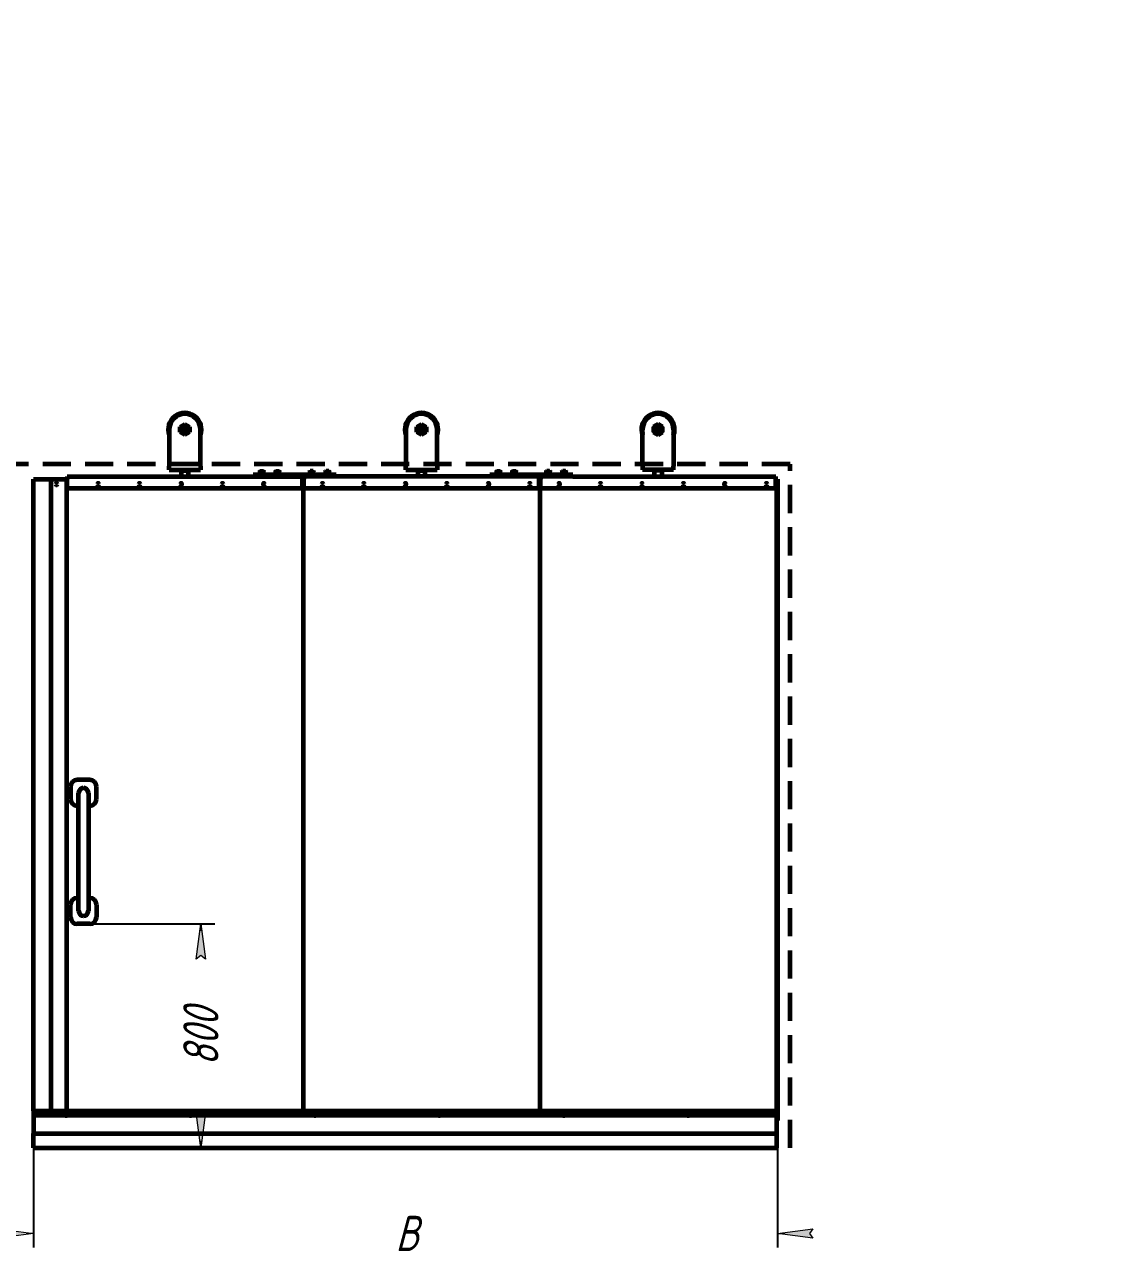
# Model space of a CAD drawing. Header units: millimetres. Extents: x 0 to 3360, y 0 to 297.
# Drawn here: x 251.7 to 405.1, y 123.6 to 297 of the extents above; entities that cross this region are included whole.
import ezdxf

# ---------------------------------------------------------------- set-up
doc = ezdxf.new("R2010")
doc.units = ezdxf.units.MM
for name, pattern in [('K5LT_BASIC', [0]), ('K5LT_DASHED_REINFORCED', [6, 4, -2]), ('K5LT_THIN', [0])]:
    doc.linetypes.add(name, pattern=pattern)
doc.layers.add('Системный слой', color=7, linetype='Continuous')
doc.styles.add('KDIMTEXTSTYLE', font='GOST_AU.SHX', dxfattribs={"width": 0.96, "oblique": 15, "height": 5})
doc.dimstyles.new('KDIMSTYLE (0.06)', dxfattribs={"dimtxt": 5, "dimasz": 1, "dimexe": 2, "dimexo": 0, "dimgap": 1, "dimtad": 1, "dimlfac": 17, "dimtxsty": 'KDIMTEXTSTYLE', "dimsah": 1, "dimcen": 0, "dimdle": 1, "dimadec": 0, "dimazin": 0, "dimtfac": 0.667, "dimtmove": 0, "dimatfit": 3, "dimfxl": 1, "dimtvp": 1, "dimtolj": 1, "dimtzin": 0, "dimarcsym": 0})

# ---------------------------------------------------------------- blocks, each defined once
blk = doc.blocks.new('U540')
at = {"layer": 'Системный слой', "color": 5, "linetype": 'K5LT_BASIC', "lineweight": 60, "true_color": 0x0000ff}
for p, q in [((261.02, 189.9), (259.18, 189.9)), ((258.26, 188.98), (258.26, 187.14)), ((259.41, 171.31), (259.41, 188.06)), ((260.79, 188.06), (260.79, 171.31)), ((261.93, 187.14), (261.93, 188.98)), ((259.18, 186.22), (259.41, 186.22)), ((260.79, 186.22), (261.02, 186.22)), ((258.26, 170.39), (258.26, 172.23)), ((259.18, 173.15), (259.41, 173.15)), ((260.79, 173.15), (261.02, 173.15)), ((261.93, 172.23), (261.93, 170.39)), ((261.02, 169.48), (259.18, 169.48))]:
    blk.add_line(p, q, dxfattribs=at)
for centre, radius, start, end in [((259.18, 188.98), 0.919, 90, 180), ((261.02, 188.98), 0.919, 0, 90), ((260.1, 188.06), 0.689, 90, 180), ((260.1, 188.06), 0.689, 0, 90), ((259.18, 187.14), 0.919, 180, 270), ((261.02, 187.14), 0.919, 270, 0), ((259.18, 172.23), 0.919, 90, 180), ((261.02, 172.23), 0.919, 0, 90), ((259.18, 170.39), 0.919, 180, 270), ((260.1, 171.31), 0.689, 180, 270), ((260.1, 171.31), 0.689, 270, 0), ((261.02, 170.39), 0.919, 270, 0)]:
    blk.add_arc(centre, radius, start, end, dxfattribs=at)
blk = doc.blocks.new('KDIMARROW_01')
at = {"layer": 'Системный слой'}
blk.add_hatch(color=0, dxfattribs=at).paths.add_polyline_path([(0, 0), (-5, 0.66), (-4.5, 0), (-5, -0.66)])
at = {"layer": 'Системный слой', "color": 0, "linetype": 'K5LT_THIN', "lineweight": 18}
for p, q in [((-4.5, 0), (-5, 0.66)), ((-5, 0.66), (0, 0)), ((0, 0), (-5, -0.66)), ((-5, -0.66), (-4.5, 0)), ((0, 0), (-1, 0))]:
    blk.add_line(p, q, dxfattribs=at)

msp = doc.modelspace()

# ---------------------------------------------------------------- linework, layer by layer
at = {"layer": 'Системный слой', "color": 5, "linetype": 'K5LT_BASIC', "lineweight": 60, "true_color": 0x0000ff}
for p, q in [((272.26802, 239.57757), (272.26802, 234.37169)), ((273.82684, 239.95115), (274.4739, 240.32473)), ((273.82684, 239.20399), (273.82684, 239.95115)), ((274.4739, 240.32473), (275.12096, 239.95115)), ((275.12096, 239.95115), (275.12096, 239.20399)), ((276.67978, 234.37169), (276.67978, 239.57757)), ((305.82684, 239.57757), (305.82684, 234.37169)), ((307.38567, 239.95115), (308.03273, 240.32473)), ((307.38567, 239.20399), (307.38567, 239.95115)), ((308.03273, 240.32473), (308.67978, 239.95115)), ((308.67978, 239.95115), (308.67978, 239.20399)), ((310.23861, 234.37169), (310.23861, 239.57757)), ((339.38567, 234.37169), (339.38567, 239.57757)), ((341.59155, 240.32473), (340.94449, 239.95115)), ((340.94449, 239.95115), (340.94449, 239.20399)), ((342.23861, 239.95115), (341.59155, 240.32473)), ((342.23861, 239.20399), (342.23861, 239.95115)), ((343.79743, 239.57757), (343.79743, 234.37169)), ((274.4739, 238.83041), (273.82684, 239.20399)), ((275.12096, 239.20399), (274.4739, 238.83041)), ((308.03273, 238.83041), (307.38567, 239.20399)), ((308.67978, 239.20399), (308.03273, 238.83041)), ((340.94449, 239.20399), (341.59155, 238.83041)), ((341.59155, 238.83041), (342.23861, 239.20399)), ((272.26802, 233.84228), (272.26802, 234.37169)), ((276.67978, 234.37169), (276.67978, 233.84228)), ((305.82684, 233.84228), (305.82684, 234.37169)), ((310.23861, 234.37169), (310.23861, 233.84228)), ((339.38567, 234.37169), (339.38567, 233.84228)), ((343.79743, 233.84228), (343.79743, 234.37169)), ((252.98861, 232.54816), (257.78273, 232.54816)), ((252.98861, 142.98257), (252.98861, 232.54816)), ((255.51802, 142.98257), (255.51802, 232.54816)), ((257.69449, 232.54816), (257.69449, 142.98257)), ((257.78273, 232.9011), (257.78273, 232.54816)), ((257.78273, 232.9011), (291.16508, 232.9011)), ((257.78273, 231.25404), (257.78273, 232.54816)), ((272.26802, 233.84228), (276.67978, 233.84228)), ((273.94449, 233.78345), (275.00331, 233.78345)), ((273.94449, 233.78345), (273.94449, 232.9011)), ((274.00331, 233.84228), (274.12096, 233.84228)), ((274.00331, 233.84228), (274.00331, 233.78345)), ((274.82684, 233.84228), (274.94449, 233.84228)), ((274.94449, 233.84228), (274.94449, 233.78345)), ((275.00331, 232.9011), (275.00331, 233.78345)), ((284.16508, 232.9011), (284.16508, 233.13639)), ((284.75331, 233.13639), (284.16508, 233.13639)), ((284.75331, 232.9011), (284.16508, 232.9011)), ((295.34155, 233.13639), (284.75331, 233.13639)), ((295.34155, 232.9011), (284.75331, 232.9011)), ((285.05626, 233.51875), (284.95887, 233.46252)), ((284.95887, 233.46252), (284.95887, 233.19262)), ((285.05626, 233.13639), (284.95887, 233.19262)), ((285.10236, 233.51875), (285.05626, 233.51875)), ((285.74449, 233.51875), (285.10236, 233.51875)), ((285.2092, 233.66581), (285.16508, 233.62169)), ((285.63567, 233.62169), (285.16508, 233.62169)), ((285.16508, 233.51875), (285.16508, 233.62169)), ((285.17962, 233.46252), (285.17962, 233.19262)), ((285.2092, 233.66581), (285.59155, 233.66581)), ((285.59155, 233.66581), (285.63567, 233.62169)), ((285.62112, 233.46252), (285.62112, 233.19262)), ((285.63567, 233.51875), (285.63567, 233.62169)), ((285.74449, 233.51875), (285.84188, 233.46252)), ((285.74449, 233.13639), (285.84188, 233.19262)), ((285.84188, 233.46252), (285.84188, 233.19262)), ((287.29155, 233.51875), (287.19416, 233.46252)), ((287.19416, 233.46252), (287.19416, 233.19262)), ((287.29155, 233.13639), (287.19416, 233.19262)), ((287.33765, 233.51875), (287.29155, 233.51875)), ((287.97978, 233.51875), (287.33765, 233.51875)), ((287.44449, 233.66581), (287.40037, 233.62169)), ((287.87096, 233.62169), (287.40037, 233.62169)), ((287.40037, 233.51875), (287.40037, 233.62169)), ((287.41492, 233.46252), (287.41492, 233.19262)), ((287.44449, 233.66581), (287.82684, 233.66581)), ((287.82684, 233.66581), (287.87096, 233.62169)), ((287.85642, 233.46252), (287.85642, 233.19262)), ((287.87096, 233.51875), (287.87096, 233.62169)), ((287.97978, 233.51875), (288.07717, 233.46252)), ((287.97978, 233.13639), (288.07717, 233.19262)), ((288.07717, 233.46252), (288.07717, 233.19262)), ((291.16508, 232.54816), (291.16508, 232.9011)), ((291.16508, 231.25404), (291.16508, 232.54816)), ((291.16508, 232.54816), (291.25331, 232.54816)), ((291.25331, 232.54816), (291.25331, 142.98257)), ((291.25331, 232.54816), (291.25331, 142.98257)), ((291.25331, 232.54816), (291.34155, 232.54816)), ((291.34155, 232.9011), (291.34155, 232.54816)), ((291.34155, 231.25404), (291.34155, 232.54816)), ((292.11508, 233.51875), (292.01769, 233.46252)), ((292.01769, 233.46252), (292.01769, 233.19262)), ((292.11508, 233.13639), (292.01769, 233.19262)), ((292.11508, 233.51875), (292.75721, 233.51875)), ((292.26802, 233.66581), (292.2239, 233.62169)), ((292.2239, 233.62169), (292.69449, 233.62169)), ((292.2239, 233.51875), (292.2239, 233.62169)), ((292.23844, 233.46252), (292.23844, 233.19262)), ((292.65037, 233.66581), (292.26802, 233.66581)), ((292.65037, 233.66581), (292.69449, 233.62169)), ((292.67995, 233.46252), (292.67995, 233.19262)), ((292.69449, 233.51875), (292.69449, 233.62169)), ((292.75721, 233.51875), (292.80331, 233.51875)), ((292.80331, 233.51875), (292.9007, 233.46252)), ((292.80331, 233.13639), (292.9007, 233.19262)), ((292.9007, 233.46252), (292.9007, 233.19262)), ((294.35037, 233.51875), (294.25299, 233.46252)), ((294.25299, 233.46252), (294.25299, 233.19262)), ((294.35037, 233.13639), (294.25299, 233.19262)), ((294.35037, 233.51875), (294.99251, 233.51875)), ((294.50331, 233.66581), (294.4592, 233.62169)), ((294.4592, 233.62169), (294.92978, 233.62169)), ((294.4592, 233.51875), (294.4592, 233.62169)), ((294.47374, 233.46252), (294.47374, 233.19262)), ((294.88567, 233.66581), (294.50331, 233.66581)), ((294.88567, 233.66581), (294.92978, 233.62169)), ((294.91524, 233.46252), (294.91524, 233.19262)), ((294.92978, 233.51875), (294.92978, 233.62169)), ((294.99251, 233.51875), (295.03861, 233.51875)), ((295.03861, 233.51875), (295.13599, 233.46252)), ((295.03861, 233.13639), (295.13599, 233.19262)), ((295.13599, 233.46252), (295.13599, 233.19262)), ((295.92978, 233.13639), (295.34155, 233.13639)), ((295.92978, 232.9011), (295.34155, 232.9011)), ((295.92978, 232.9011), (295.92978, 233.13639)), ((318.31214, 232.9011), (295.92978, 232.9011)), ((305.82684, 233.84228), (310.23861, 233.84228)), ((307.50331, 233.78345), (308.56214, 233.78345)), ((307.50331, 233.78345), (307.50331, 232.9011)), ((307.56214, 233.84228), (307.67978, 233.84228)), ((307.56214, 233.84228), (307.56214, 233.78345)), ((308.38567, 233.84228), (308.50331, 233.84228)), ((308.50331, 233.84228), (308.50331, 233.78345)), ((308.56214, 232.9011), (308.56214, 233.78345)), ((317.7239, 232.9011), (317.7239, 233.13639)), ((318.31214, 233.13639), (317.7239, 233.13639)), ((328.90037, 233.13639), (318.31214, 233.13639)), ((328.90037, 232.9011), (318.31214, 232.9011)), ((318.61508, 233.51875), (318.51769, 233.46252)), ((318.51769, 233.46252), (318.51769, 233.19262)), ((318.61508, 233.13639), (318.51769, 233.19262)), ((318.66118, 233.51875), (318.61508, 233.51875)), ((319.30331, 233.51875), (318.66118, 233.51875)), ((318.76802, 233.66581), (318.7239, 233.62169)), ((319.19449, 233.62169), (318.7239, 233.62169)), ((318.7239, 233.51875), (318.7239, 233.62169)), ((318.73844, 233.46252), (318.73844, 233.19262)), ((318.76802, 233.66581), (319.15037, 233.66581)), ((319.15037, 233.66581), (319.19449, 233.62169)), ((319.17995, 233.46252), (319.17995, 233.19262)), ((319.19449, 233.51875), (319.19449, 233.62169)), ((319.30331, 233.51875), (319.4007, 233.46252)), ((319.30331, 233.13639), (319.4007, 233.19262)), ((319.4007, 233.46252), (319.4007, 233.19262)), ((320.85037, 233.51875), (320.75299, 233.46252)), ((320.75299, 233.46252), (320.75299, 233.19262)), ((320.85037, 233.13639), (320.75299, 233.19262)), ((320.89648, 233.51875), (320.85037, 233.51875)), ((321.53861, 233.51875), (320.89648, 233.51875)), ((321.00331, 233.66581), (320.9592, 233.62169)), ((321.42978, 233.62169), (320.9592, 233.62169)), ((320.9592, 233.51875), (320.9592, 233.62169)), ((320.97374, 233.46252), (320.97374, 233.19262)), ((321.00331, 233.66581), (321.38567, 233.66581)), ((321.38567, 233.66581), (321.42978, 233.62169)), ((321.41524, 233.46252), (321.41524, 233.19262)), ((321.42978, 233.51875), (321.42978, 233.62169)), ((321.53861, 233.51875), (321.63599, 233.46252)), ((321.53861, 233.13639), (321.63599, 233.19262)), ((321.63599, 233.46252), (321.63599, 233.19262)), ((324.7239, 232.54816), (324.7239, 232.9011)), ((324.7239, 231.25404), (324.7239, 232.54816)), ((324.7239, 232.54816), (324.81214, 232.54816)), ((324.81214, 232.54816), (324.81214, 142.98257)), ((324.81214, 232.54816), (324.90037, 232.54816)), ((324.90037, 232.9011), (324.90037, 232.54816)), ((324.90037, 231.25404), (324.90037, 232.54816)), ((325.6739, 233.51875), (325.57652, 233.46252)), ((325.57652, 233.46252), (325.57652, 233.19262)), ((325.6739, 233.13639), (325.57652, 233.19262)), ((325.6739, 233.51875), (326.31603, 233.51875)), ((325.82684, 233.66581), (325.78273, 233.62169)), ((325.78273, 233.62169), (326.25331, 233.62169)), ((325.78273, 233.51875), (325.78273, 233.62169)), ((325.79727, 233.46252), (325.79727, 233.19262)), ((326.2092, 233.66581), (325.82684, 233.66581)), ((326.2092, 233.66581), (326.25331, 233.62169)), ((326.23877, 233.46252), (326.23877, 233.19262)), ((326.25331, 233.51875), (326.25331, 233.62169)), ((326.31603, 233.51875), (326.36214, 233.51875)), ((326.36214, 233.51875), (326.45952, 233.46252)), ((326.36214, 233.13639), (326.45952, 233.19262)), ((326.45952, 233.46252), (326.45952, 233.19262)), ((327.9092, 233.51875), (327.81181, 233.46252)), ((327.81181, 233.46252), (327.81181, 233.19262)), ((327.9092, 233.13639), (327.81181, 233.19262)), ((327.9092, 233.51875), (328.55133, 233.51875)), ((328.06214, 233.66581), (328.01802, 233.62169)), ((328.01802, 233.62169), (328.48861, 233.62169)), ((328.01802, 233.51875), (328.01802, 233.62169)), ((328.03256, 233.46252), (328.03256, 233.19262)), ((328.44449, 233.66581), (328.06214, 233.66581)), ((328.44449, 233.66581), (328.48861, 233.62169)), ((328.47407, 233.46252), (328.47407, 233.19262)), ((328.48861, 233.51875), (328.48861, 233.62169)), ((328.55133, 233.51875), (328.59743, 233.51875)), ((328.59743, 233.51875), (328.69482, 233.46252)), ((328.59743, 233.13639), (328.69482, 233.19262)), ((328.69482, 233.46252), (328.69482, 233.19262)), ((329.48861, 233.13639), (328.90037, 233.13639)), ((329.48861, 232.9011), (328.90037, 232.9011)), ((329.48861, 232.9011), (328.90037, 232.9011)), ((329.48861, 232.9011), (329.48861, 233.13639)), ((329.48861, 232.9011), (358.28273, 232.9011)), ((343.79743, 233.84228), (339.38567, 233.84228)), ((342.12096, 233.78345), (341.06214, 233.78345)), ((341.06214, 232.9011), (341.06214, 233.78345)), ((341.23861, 233.84228), (341.12096, 233.84228)), ((341.12096, 233.84228), (341.12096, 233.78345)), ((342.06214, 233.84228), (341.94449, 233.84228)), ((342.06214, 233.84228), (342.06214, 233.78345)), ((342.12096, 233.78345), (342.12096, 232.9011)), ((358.16508, 232.9011), (358.28273, 232.9011)), ((358.28273, 232.54816), (358.28273, 232.9011)), ((358.28273, 231.25404), (358.28273, 232.54816)), ((358.28273, 231.25404), (358.28273, 232.54816)), ((358.28273, 232.54816), (358.37096, 232.54816)), ((358.37096, 232.54816), (358.37096, 137.72198)), ((358.37096, 232.54816), (358.37096, 137.72198)), ((358.37096, 232.54816), (358.54743, 232.54816)), ((358.54743, 232.54816), (358.54743, 141.60022)), ((257.69449, 231.25404), (291.16508, 231.25404)), ((291.34155, 231.25404), (324.7239, 231.25404)), ((324.90037, 231.25404), (358.28273, 231.25404)), ((257.69449, 213.53818), (257.69449, 213.42053)), ((257.69449, 208.71462), (257.69449, 208.71465)), ((257.69469, 208.597), (257.69449, 208.597)), ((257.69469, 208.71462), (257.69469, 208.59698)), ((252.98861, 142.98257), (252.98861, 139.74728)), ((252.98861, 142.98257), (358.37096, 142.98257)), ((252.98861, 142.42375), (257.50662, 142.42375)), ((252.98861, 142.39434), (257.50331, 142.39434)), ((252.98861, 142.36492), (257.50662, 142.36492)), ((257.76471, 142.42375), (275.15368, 142.42375)), ((257.76471, 142.36492), (275.15368, 142.36492)), ((257.76802, 142.39434), (275.15037, 142.39434)), ((275.41177, 142.42375), (292.80074, 142.42375)), ((275.41177, 142.36492), (292.80074, 142.36492)), ((275.41508, 142.39434), (292.79743, 142.39434)), ((293.05883, 142.42375), (310.4478, 142.42375)), ((293.05883, 142.36492), (310.4478, 142.36492)), ((293.06214, 142.39434), (310.44449, 142.39434)), ((310.70589, 142.42375), (328.09486, 142.42375)), ((310.70589, 142.36492), (328.09486, 142.36492)), ((310.7092, 142.39434), (328.09155, 142.39434)), ((328.35295, 142.42375), (345.74192, 142.42375)), ((328.35295, 142.36492), (345.74192, 142.36492)), ((328.35626, 142.39434), (345.73861, 142.39434)), ((346, 142.42375), (358.37096, 142.42375)), ((346, 142.36492), (358.37096, 142.36492)), ((346.00331, 142.39434), (358.37096, 142.39434)), ((358.37096, 141.60022), (358.54743, 141.60022)), ((252.98861, 137.72198), (252.98861, 139.74728)), ((252.98861, 139.74728), (358.37096, 139.74728)), ((252.98861, 137.72198), (358.37096, 137.72198))]:
    msp.add_line(p, q, dxfattribs=at)
at = {"layer": 'Системный слой', "color": 5, "linetype": 'K5LT_DASHED_REINFORCED', "lineweight": 60, "true_color": 0x0000ff}
for p, q in [((360.31214, 234.66581), (140.60626, 234.66581)), ((360.31214, 137.72198), (360.31214, 234.66581))]:
    msp.add_line(p, q, dxfattribs=at)
at = {"layer": 'Системный слой', "color": 7, "linetype": 'K5LT_THIN', "lineweight": 18}
for p, q in [((274.06699, 233.84228), (274.06699, 233.78345)), ((274.88081, 233.84228), (274.88081, 233.78345)), ((307.62582, 233.84228), (307.62582, 233.78345)), ((308.43964, 233.84228), (308.43964, 233.78345)), ((341.18464, 233.84228), (341.18464, 233.78345)), ((341.99846, 233.84228), (341.99846, 233.78345))]:
    msp.add_line(p, q, dxfattribs=at)
at = {"layer": 'Системный слой', "color": 5, "linetype": 'K5LT_BASIC', "lineweight": 60, "true_color": 0x0000ff}
for centre, radius in [((274.4739, 239.57757), 0.58235), ((274.4739, 239.57757), 0.38485), ((274.4739, 239.57757), 0.34809), ((308.03273, 239.57757), 0.58235), ((308.03273, 239.57757), 0.38485), ((308.03273, 239.57757), 0.34809), ((341.59155, 239.57757), 0.58235), ((341.59155, 239.57757), 0.38485), ((341.59155, 239.57757), 0.34809)]:
    msp.add_circle(centre, radius, dxfattribs=at)
for centre, radius, start, end in [((274.4739, 239.57757), 2.35294, 339.6358652, 200.3641348), ((274.4739, 239.57757), 2.29412, 344.0576314, 195.9423686), ((274.4739, 239.57757), 2.20588, 0, 180), ((308.03273, 239.57757), 2.35294, 339.6358652, 200.3641348), ((308.03273, 239.57757), 2.29412, 344.0576314, 195.9423686), ((308.03273, 239.57757), 2.20588, 0, 180), ((341.59155, 239.57757), 2.35294, 339.6358652, 200.3641348), ((341.59155, 239.57757), 2.29412, 344.0576314, 195.9423686), ((341.59155, 239.57757), 2.20588, 0, 180), ((256.28273, 231.84228), 0.13235, 0, 180), ((256.28273, 231.84228), 0.13235, 180, 0), ((262.16508, 231.84228), 0.13235, 0, 180), ((262.16508, 231.84228), 0.13235, 180, 0), ((268.04743, 231.84228), 0.13235, 0, 180), ((268.04743, 231.84228), 0.13235, 180, 0), ((273.92978, 231.84228), 0.13235, 0, 180), ((273.92978, 231.84228), 0.13235, 180, 0), ((279.81214, 231.84228), 0.13235, 0, 180), ((279.81214, 231.84228), 0.13235, 180, 0), ((285.69449, 231.84228), 0.13235, 0, 180), ((285.69449, 231.84228), 0.13235, 180, 0), ((293.98861, 231.84228), 0.13235, 0, 180), ((293.98861, 231.84228), 0.13235, 180, 0), ((299.87096, 231.84228), 0.13235, 0, 180), ((299.87096, 231.84228), 0.13235, 180, 0), ((305.75331, 231.84228), 0.13235, 0, 180), ((305.75331, 231.84228), 0.13235, 180, 0), ((311.63567, 231.84228), 0.13235, 0, 180), ((311.63567, 231.84228), 0.13235, 180, 0), ((317.51802, 231.84228), 0.13235, 0, 180), ((317.51802, 231.84228), 0.13235, 180, 0), ((323.40037, 231.84228), 0.13235, 0, 180), ((323.40037, 231.84228), 0.13235, 180, 0), ((327.54743, 231.84228), 0.13235, 0, 180), ((327.54743, 231.84228), 0.13235, 180, 0), ((333.42978, 231.84228), 0.13235, 0, 180), ((333.42978, 231.84228), 0.13235, 180, 0), ((339.31214, 231.84228), 0.13235, 0, 180), ((339.31214, 231.84228), 0.13235, 180, 0), ((345.19449, 231.84228), 0.13235, 0, 180), ((345.19449, 231.84228), 0.13235, 180, 0), ((351.07684, 231.84228), 0.13235, 0, 180), ((351.07684, 231.84228), 0.13235, 180, 0), ((356.9592, 231.84228), 0.13235, 0, 180), ((356.9592, 231.84228), 0.13235, 180, 0), ((257.63567, 142.39434), 0.13235, 167.1604116, 180), ((257.63567, 142.39434), 0.13235, 180, 192.8395884), ((257.63567, 142.39434), 0.13235, 12.8395884, 167.1604116), ((257.63567, 142.39434), 0.13235, 192.8395884, 347.1604116), ((257.63567, 142.39434), 0.13235, 0, 12.8395884), ((257.63567, 142.39434), 0.13235, 347.1604116, 0), ((275.28273, 142.39434), 0.13235, 167.1604116, 180), ((275.28273, 142.39434), 0.13235, 180, 192.8395884), ((275.28273, 142.39434), 0.13235, 12.8395884, 167.1604116), ((275.28273, 142.39434), 0.13235, 192.8395884, 347.1604116), ((275.28273, 142.39434), 0.13235, 0, 12.8395884), ((275.28273, 142.39434), 0.13235, 347.1604116, 0), ((292.92978, 142.39434), 0.13235, 167.1604116, 180), ((292.92978, 142.39434), 0.13235, 180, 192.8395884), ((292.92978, 142.39434), 0.13235, 12.8395884, 167.1604116), ((292.92978, 142.39434), 0.13235, 192.8395884, 347.1604116), ((292.92978, 142.39434), 0.13235, 0, 12.8395884), ((292.92978, 142.39434), 0.13235, 347.1604116, 0), ((310.57684, 142.39434), 0.13235, 167.1604116, 180), ((310.57684, 142.39434), 0.13235, 180, 192.8395884), ((310.57684, 142.39434), 0.13235, 12.8395884, 167.1604116), ((310.57684, 142.39434), 0.13235, 192.8395884, 347.1604116), ((310.57684, 142.39434), 0.13235, 0, 12.8395884), ((310.57684, 142.39434), 0.13235, 347.1604116, 0), ((328.2239, 142.39434), 0.13235, 167.1604116, 180), ((328.2239, 142.39434), 0.13235, 180, 192.8395884), ((328.2239, 142.39434), 0.13235, 12.8395884, 167.1604116), ((328.2239, 142.39434), 0.13235, 192.8395884, 347.1604116), ((328.2239, 142.39434), 0.13235, 0, 12.8395884), ((328.2239, 142.39434), 0.13235, 347.1604116, 0), ((345.87096, 142.39434), 0.13235, 167.1604116, 180), ((345.87096, 142.39434), 0.13235, 180, 192.8395884), ((345.87096, 142.39434), 0.13235, 12.8395884, 167.1604116), ((345.87096, 142.39434), 0.13235, 192.8395884, 347.1604116), ((345.87096, 142.39434), 0.13235, 0, 12.8395884), ((345.87096, 142.39434), 0.13235, 347.1604116, 0)]:
    msp.add_arc(centre, radius, start, end, dxfattribs=at)
at = {"layer": 'Системный слой', "color": 7, "linetype": 'K5LT_THIN', "lineweight": 18}
for centre, start, end in [((274.4739, 239.57757), 70, 340), ((308.03273, 239.57757), 70, 340), ((341.59155, 239.57757), 200, 110)]:
    msp.add_arc(centre, 0.41176, start, end, dxfattribs=at)
at = {"layer": 'Системный слой', "color": 5, "linetype": 'K5LT_BASIC', "lineweight": 60, "true_color": 0x0000ff}
for points, knots in [([(285.06925, 233.49667), (285.06163, 233.49667), (285.04902, 233.49579), (285.02931, 233.49223), (285.00823, 233.48621), (284.98401, 233.47623), (284.96704, 233.46724), (284.95887, 233.46252)], [0, 0, 0, 0, 1.606665546, 2.674862252, 4.226516478, 6.173683735, 8, 8, 8, 8]), ([(284.95887, 233.19262), (284.96989, 233.18626), (284.98774, 233.1771), (285.01279, 233.16751), (285.03148, 233.16243), (285.05031, 233.15924), (285.06215, 233.15847), (285.06925, 233.15847)], [0, 0, 0, 0, 2.459672841, 3.96445866, 5.488322611, 6.503588481, 8, 8, 8, 8]), ([(285.17962, 233.46252), (285.1685, 233.46894), (285.1505, 233.47816), (285.12545, 233.48771), (285.10686, 233.49274), (285.08812, 233.49591), (285.07634, 233.49667), (285.06925, 233.49667)], [0, 0, 0, 0, 2.447885207, 3.957149529, 5.470785439, 6.481927517, 8, 8, 8, 8]), ([(285.06925, 233.15847), (285.07433, 233.15847), (285.08439, 233.15894), (285.0993, 233.16097), (285.11383, 233.1642), (285.1345, 233.17046), (285.15637, 233.17981), (285.1735, 233.18908), (285.17962, 233.19262)], [0, 0, 0, 0, 1.223170086, 2.426720366, 3.610837504, 4.759468202, 7.482569278, 9, 9, 9, 9]), ([(285.62112, 233.46252), (285.60282, 233.46781), (285.57809, 233.47428), (285.52948, 233.48489), (285.49555, 233.49042), (285.45665, 233.49442), (285.43413, 233.49602), (285.40724, 233.49678), (285.38753, 233.49663), (285.36343, 233.4958), (285.33518, 233.4938), (285.29495, 233.48884), (285.24279, 233.4794), (285.20318, 233.46932), (285.17962, 233.46252)], [0, 0, 0, 0, 1.903851453, 2.563228453, 5.009109718, 5.377377798, 6.500325265, 7.273781569, 8.070534859, 8.47281211, 9.689091953, 10.909821147, 12.538369308, 15, 15, 15, 15]), ([(285.17962, 233.19262), (285.19793, 233.18734), (285.22266, 233.18086), (285.27126, 233.17025), (285.30519, 233.16472), (285.3441, 233.16072), (285.36662, 233.15913), (285.39351, 233.15837), (285.41321, 233.15851), (285.43732, 233.15934), (285.46556, 233.16134), (285.5058, 233.1663), (285.55796, 233.17574), (285.59756, 233.18582), (285.62112, 233.19262)], [0, 0, 0, 0, 1.903851453, 2.563228453, 5.009109718, 5.377377798, 6.500325265, 7.273781569, 8.070534859, 8.47281211, 9.689091953, 10.909821147, 12.538369308, 15, 15, 15, 15]), ([(285.84188, 233.46252), (285.82955, 233.46964), (285.80535, 233.48186), (285.77909, 233.49042), (285.75964, 233.49442), (285.74838, 233.49602), (285.73493, 233.49678), (285.72508, 233.49663), (285.71303, 233.4958), (285.69891, 233.4938), (285.67879, 233.48884), (285.65271, 233.4794), (285.63291, 233.46932), (285.62112, 233.46252)], [0, 0, 0, 0, 2.392346556, 4.67516907, 5.018885945, 6.066970248, 6.788862798, 7.532499202, 7.907957969, 9.04315249, 10.182499737, 11.702478021, 14, 14, 14, 14]), ([(285.62112, 233.19262), (285.63345, 233.18551), (285.65765, 233.17328), (285.68391, 233.16472), (285.70336, 233.16072), (285.71462, 233.15913), (285.72807, 233.15837), (285.73792, 233.15851), (285.74997, 233.15934), (285.7641, 233.16134), (285.78421, 233.1663), (285.81029, 233.17574), (285.8301, 233.18582), (285.84188, 233.19262)], [0, 0, 0, 0, 2.392346556, 4.67516907, 5.018885945, 6.066970248, 6.788862798, 7.532499202, 7.907957969, 9.04315249, 10.182499737, 11.702478021, 14, 14, 14, 14]), ([(287.30454, 233.49667), (287.29692, 233.49667), (287.28432, 233.49579), (287.2646, 233.49223), (287.24352, 233.48621), (287.2193, 233.47623), (287.20234, 233.46724), (287.19416, 233.46252)], [0, 0, 0, 0, 1.606665546, 2.674862252, 4.226516478, 6.173683735, 8, 8, 8, 8]), ([(287.19416, 233.19262), (287.20518, 233.18626), (287.22304, 233.1771), (287.24808, 233.16751), (287.26677, 233.16243), (287.28561, 233.15924), (287.29745, 233.15847), (287.30454, 233.15847)], [0, 0, 0, 0, 2.459672841, 3.96445866, 5.488322611, 6.503588481, 8, 8, 8, 8]), ([(287.41492, 233.46252), (287.40379, 233.46894), (287.38579, 233.47816), (287.36075, 233.48771), (287.34215, 233.49274), (287.32342, 233.49591), (287.31163, 233.49667), (287.30454, 233.49667)], [0, 0, 0, 0, 2.447885207, 3.957149529, 5.470785439, 6.481927517, 8, 8, 8, 8]), ([(287.30454, 233.15847), (287.30962, 233.15847), (287.31969, 233.15894), (287.33459, 233.16097), (287.34912, 233.1642), (287.3698, 233.17046), (287.39166, 233.17981), (287.40879, 233.18908), (287.41492, 233.19262)], [0, 0, 0, 0, 1.223170086, 2.426720366, 3.610837504, 4.759468202, 7.482569278, 9, 9, 9, 9]), ([(287.85642, 233.46252), (287.83811, 233.46781), (287.81338, 233.47428), (287.76478, 233.48489), (287.73085, 233.49042), (287.69194, 233.49442), (287.66942, 233.49602), (287.64253, 233.49678), (287.62283, 233.49663), (287.59872, 233.4958), (287.57048, 233.4938), (287.53024, 233.48884), (287.47808, 233.4794), (287.43848, 233.46932), (287.41492, 233.46252)], [0, 0, 0, 0, 1.903851453, 2.563228453, 5.009109718, 5.377377798, 6.500325265, 7.273781569, 8.070534859, 8.47281211, 9.689091953, 10.909821147, 12.538369308, 15, 15, 15, 15]), ([(287.41492, 233.19262), (287.43322, 233.18734), (287.45795, 233.18086), (287.50656, 233.17025), (287.54049, 233.16472), (287.57939, 233.16072), (287.60191, 233.15913), (287.6288, 233.15837), (287.64851, 233.15851), (287.67261, 233.15934), (287.70086, 233.16134), (287.74109, 233.1663), (287.79325, 233.17574), (287.83286, 233.18582), (287.85642, 233.19262)], [0, 0, 0, 0, 1.903851453, 2.563228453, 5.009109718, 5.377377798, 6.500325265, 7.273781569, 8.070534859, 8.47281211, 9.689091953, 10.909821147, 12.538369308, 15, 15, 15, 15]), ([(288.07717, 233.46252), (288.06485, 233.46964), (288.04065, 233.48186), (288.01438, 233.49042), (287.99493, 233.49442), (287.98367, 233.49602), (287.97023, 233.49678), (287.96037, 233.49663), (287.94832, 233.4958), (287.9342, 233.4938), (287.91408, 233.48884), (287.888, 233.4794), (287.8682, 233.46932), (287.85642, 233.46252)], [0, 0, 0, 0, 2.392346556, 4.67516907, 5.018885945, 6.066970248, 6.788862798, 7.532499202, 7.907957969, 9.04315249, 10.182499737, 11.702478021, 14, 14, 14, 14]), ([(287.85642, 233.19262), (287.86874, 233.18551), (287.89294, 233.17328), (287.9192, 233.16472), (287.93866, 233.16072), (287.94992, 233.15913), (287.96336, 233.15837), (287.97322, 233.15851), (287.98527, 233.15934), (287.99939, 233.16134), (288.01951, 233.1663), (288.04559, 233.17574), (288.06539, 233.18582), (288.07717, 233.19262)], [0, 0, 0, 0, 2.392346556, 4.67516907, 5.018885945, 6.066970248, 6.788862798, 7.532499202, 7.907957969, 9.04315249, 10.182499737, 11.702478021, 14, 14, 14, 14]), ([(292.01769, 233.46252), (292.03002, 233.46964), (292.05421, 233.48186), (292.08048, 233.49042), (292.09993, 233.49442), (292.11119, 233.49602), (292.12464, 233.49678), (292.13449, 233.49663), (292.14654, 233.4958), (292.16066, 233.4938), (292.18078, 233.48884), (292.20686, 233.4794), (292.22666, 233.46932), (292.23844, 233.46252)], [0, 0, 0, 0, 2.392346556, 4.67516907, 5.018885945, 6.066970248, 6.788862798, 7.532499202, 7.907957969, 9.04315249, 10.182499737, 11.702478021, 14, 14, 14, 14]), ([(292.23844, 233.19262), (292.22612, 233.18551), (292.20192, 233.17328), (292.17566, 233.16472), (292.15621, 233.16072), (292.14495, 233.15913), (292.1315, 233.15837), (292.12165, 233.15851), (292.1096, 233.15934), (292.09547, 233.16134), (292.07536, 233.1663), (292.04928, 233.17574), (292.02947, 233.18582), (292.01769, 233.19262)], [0, 0, 0, 0, 2.392346556, 4.67516907, 5.018885945, 6.066970248, 6.788862798, 7.532499202, 7.907957969, 9.04315249, 10.182499737, 11.702478021, 14, 14, 14, 14]), ([(292.23844, 233.46252), (292.25675, 233.46781), (292.28148, 233.47428), (292.33009, 233.48489), (292.36402, 233.49042), (292.40292, 233.49442), (292.42544, 233.49602), (292.45233, 233.49678), (292.47204, 233.49663), (292.49614, 233.4958), (292.52439, 233.4938), (292.56462, 233.48884), (292.61678, 233.4794), (292.65639, 233.46932), (292.67995, 233.46252)], [0, 0, 0, 0, 1.903851453, 2.563228453, 5.009109718, 5.377377798, 6.500325265, 7.273781569, 8.070534859, 8.47281211, 9.689091953, 10.909821147, 12.538369308, 15, 15, 15, 15]), ([(292.67995, 233.19262), (292.66164, 233.18734), (292.63691, 233.18086), (292.58831, 233.17025), (292.55438, 233.16472), (292.51547, 233.16072), (292.49295, 233.15913), (292.46606, 233.15837), (292.44635, 233.15851), (292.42225, 233.15934), (292.39401, 233.16134), (292.35377, 233.1663), (292.30161, 233.17574), (292.26201, 233.18582), (292.23844, 233.19262)], [0, 0, 0, 0, 1.903851453, 2.563228453, 5.009109718, 5.377377798, 6.500325265, 7.273781569, 8.070534859, 8.47281211, 9.689091953, 10.909821147, 12.538369308, 15, 15, 15, 15]), ([(292.67995, 233.46252), (292.69107, 233.46894), (292.70907, 233.47816), (292.73412, 233.48771), (292.75271, 233.49274), (292.77145, 233.49591), (292.78323, 233.49667), (292.79032, 233.49667)], [0, 0, 0, 0, 2.447885207, 3.957149529, 5.470785439, 6.481927517, 8, 8, 8, 8]), ([(292.79032, 233.15847), (292.78524, 233.15847), (292.77518, 233.15894), (292.76027, 233.16097), (292.74574, 233.1642), (292.72506, 233.17046), (292.7032, 233.17981), (292.68607, 233.18908), (292.67995, 233.19262)], [0, 0, 0, 0, 1.223170086, 2.426720366, 3.610837504, 4.759468202, 7.482569278, 9, 9, 9, 9]), ([(292.79032, 233.49667), (292.79794, 233.49667), (292.81055, 233.49579), (292.83026, 233.49223), (292.85134, 233.48621), (292.87556, 233.47623), (292.89252, 233.46724), (292.9007, 233.46252)], [0, 0, 0, 0, 1.606665546, 2.674862252, 4.226516478, 6.173683735, 8, 8, 8, 8]), ([(292.9007, 233.19262), (292.88968, 233.18626), (292.87183, 233.1771), (292.84678, 233.16751), (292.82809, 233.16243), (292.80925, 233.15924), (292.79742, 233.15847), (292.79032, 233.15847)], [0, 0, 0, 0, 2.459672841, 3.96445866, 5.488322611, 6.503588481, 8, 8, 8, 8]), ([(294.25299, 233.46252), (294.26531, 233.46964), (294.28951, 233.48186), (294.31577, 233.49042), (294.33523, 233.49442), (294.34649, 233.49602), (294.35993, 233.49678), (294.36978, 233.49663), (294.38183, 233.4958), (294.39596, 233.4938), (294.41607, 233.48884), (294.44215, 233.4794), (294.46196, 233.46932), (294.47374, 233.46252)], [0, 0, 0, 0, 2.392346556, 4.67516907, 5.018885945, 6.066970248, 6.788862798, 7.532499202, 7.907957969, 9.04315249, 10.182499737, 11.702478021, 14, 14, 14, 14]), ([(294.47374, 233.19262), (294.46142, 233.18551), (294.43722, 233.17328), (294.41095, 233.16472), (294.3915, 233.16072), (294.38024, 233.15913), (294.3668, 233.15837), (294.35694, 233.15851), (294.34489, 233.15934), (294.33077, 233.16134), (294.31065, 233.1663), (294.28457, 233.17574), (294.26477, 233.18582), (294.25299, 233.19262)], [0, 0, 0, 0, 2.392346556, 4.67516907, 5.018885945, 6.066970248, 6.788862798, 7.532499202, 7.907957969, 9.04315249, 10.182499737, 11.702478021, 14, 14, 14, 14]), ([(294.47374, 233.46252), (294.49204, 233.46781), (294.51678, 233.47428), (294.56538, 233.48489), (294.59931, 233.49042), (294.63822, 233.49442), (294.66074, 233.49602), (294.68763, 233.49678), (294.70733, 233.49663), (294.73143, 233.4958), (294.75968, 233.4938), (294.79991, 233.48884), (294.85207, 233.4794), (294.89168, 233.46932), (294.91524, 233.46252)], [0, 0, 0, 0, 1.903851453, 2.563228453, 5.009109718, 5.377377798, 6.500325265, 7.273781569, 8.070534859, 8.47281211, 9.689091953, 10.909821147, 12.538369308, 15, 15, 15, 15]), ([(294.91524, 233.19262), (294.89694, 233.18734), (294.8722, 233.18086), (294.8236, 233.17025), (294.78967, 233.16472), (294.75077, 233.16072), (294.72824, 233.15913), (294.70136, 233.15837), (294.68165, 233.15851), (294.65755, 233.15934), (294.6293, 233.16134), (294.58907, 233.1663), (294.53691, 233.17574), (294.4973, 233.18582), (294.47374, 233.19262)], [0, 0, 0, 0, 1.903851453, 2.563228453, 5.009109718, 5.377377798, 6.500325265, 7.273781569, 8.070534859, 8.47281211, 9.689091953, 10.909821147, 12.538369308, 15, 15, 15, 15]), ([(294.91524, 233.46252), (294.92636, 233.46894), (294.94437, 233.47816), (294.96941, 233.48771), (294.98801, 233.49274), (295.00674, 233.49591), (295.01852, 233.49667), (295.02562, 233.49667)], [0, 0, 0, 0, 2.447885207, 3.957149529, 5.470785439, 6.481927517, 8, 8, 8, 8]), ([(295.02562, 233.15847), (295.02053, 233.15847), (295.01047, 233.15894), (294.99557, 233.16097), (294.98104, 233.1642), (294.96036, 233.17046), (294.9385, 233.17981), (294.92137, 233.18908), (294.91524, 233.19262)], [0, 0, 0, 0, 1.223170086, 2.426720366, 3.610837504, 4.759468202, 7.482569278, 9, 9, 9, 9]), ([(295.02562, 233.49667), (295.03324, 233.49667), (295.04584, 233.49579), (295.06555, 233.49223), (295.08663, 233.48621), (295.11085, 233.47623), (295.12782, 233.46724), (295.13599, 233.46252)], [0, 0, 0, 0, 1.606665546, 2.674862252, 4.226516478, 6.173683735, 8, 8, 8, 8]), ([(295.13599, 233.19262), (295.12498, 233.18626), (295.10712, 233.1771), (295.08208, 233.16751), (295.06339, 233.16243), (295.04455, 233.15924), (295.03271, 233.15847), (295.02562, 233.15847)], [0, 0, 0, 0, 2.459672841, 3.96445866, 5.488322611, 6.503588481, 8, 8, 8, 8]), ([(318.62807, 233.49667), (318.62045, 233.49667), (318.60784, 233.49579), (318.58813, 233.49223), (318.56705, 233.48621), (318.54283, 233.47623), (318.52587, 233.46724), (318.51769, 233.46252)], [0, 0, 0, 0, 1.606665546, 2.674862252, 4.226516478, 6.173683735, 8, 8, 8, 8]), ([(318.51769, 233.19262), (318.52871, 233.18626), (318.54657, 233.1771), (318.57161, 233.16751), (318.5903, 233.16243), (318.60914, 233.15924), (318.62098, 233.15847), (318.62807, 233.15847)], [0, 0, 0, 0, 2.459672841, 3.96445866, 5.488322611, 6.503588481, 8, 8, 8, 8]), ([(318.73844, 233.46252), (318.72732, 233.46894), (318.70932, 233.47816), (318.68428, 233.48771), (318.66568, 233.49274), (318.64695, 233.49591), (318.63516, 233.49667), (318.62807, 233.49667)], [0, 0, 0, 0, 2.447885207, 3.957149529, 5.470785439, 6.481927517, 8, 8, 8, 8]), ([(318.62807, 233.15847), (318.63315, 233.15847), (318.64322, 233.15894), (318.65812, 233.16097), (318.67265, 233.1642), (318.69333, 233.17046), (318.71519, 233.17981), (318.73232, 233.18908), (318.73844, 233.19262)], [0, 0, 0, 0, 1.223170086, 2.426720366, 3.610837504, 4.759468202, 7.482569278, 9, 9, 9, 9]), ([(319.17995, 233.46252), (319.16164, 233.46781), (319.13691, 233.47428), (319.08831, 233.48489), (319.05438, 233.49042), (319.01547, 233.49442), (318.99295, 233.49602), (318.96606, 233.49678), (318.94635, 233.49663), (318.92225, 233.4958), (318.89401, 233.4938), (318.85377, 233.48884), (318.80161, 233.4794), (318.76201, 233.46932), (318.73844, 233.46252)], [0, 0, 0, 0, 1.903851453, 2.563228453, 5.009109718, 5.377377798, 6.500325265, 7.273781569, 8.070534859, 8.47281211, 9.689091953, 10.909821147, 12.538369308, 15, 15, 15, 15]), ([(318.73844, 233.19262), (318.75675, 233.18734), (318.78148, 233.18086), (318.83009, 233.17025), (318.86402, 233.16472), (318.90292, 233.16072), (318.92544, 233.15913), (318.95233, 233.15837), (318.97204, 233.15851), (318.99614, 233.15934), (319.02439, 233.16134), (319.06462, 233.1663), (319.11678, 233.17574), (319.15639, 233.18582), (319.17995, 233.19262)], [0, 0, 0, 0, 1.903851453, 2.563228453, 5.009109718, 5.377377798, 6.500325265, 7.273781569, 8.070534859, 8.47281211, 9.689091953, 10.909821147, 12.538369308, 15, 15, 15, 15]), ([(319.4007, 233.46252), (319.38838, 233.46964), (319.36418, 233.48186), (319.33791, 233.49042), (319.31846, 233.49442), (319.3072, 233.49602), (319.29376, 233.49678), (319.2839, 233.49663), (319.27185, 233.4958), (319.25773, 233.4938), (319.23761, 233.48884), (319.21153, 233.4794), (319.19173, 233.46932), (319.17995, 233.46252)], [0, 0, 0, 0, 2.392346556, 4.67516907, 5.018885945, 6.066970248, 6.788862798, 7.532499202, 7.907957969, 9.04315249, 10.182499737, 11.702478021, 14, 14, 14, 14]), ([(319.17995, 233.19262), (319.19227, 233.18551), (319.21647, 233.17328), (319.24273, 233.16472), (319.26219, 233.16072), (319.27345, 233.15913), (319.28689, 233.15837), (319.29674, 233.15851), (319.30879, 233.15934), (319.32292, 233.16134), (319.34304, 233.1663), (319.36911, 233.17574), (319.38892, 233.18582), (319.4007, 233.19262)], [0, 0, 0, 0, 2.392346556, 4.67516907, 5.018885945, 6.066970248, 6.788862798, 7.532499202, 7.907957969, 9.04315249, 10.182499737, 11.702478021, 14, 14, 14, 14]), ([(320.86336, 233.49667), (320.85574, 233.49667), (320.84314, 233.49579), (320.82343, 233.49223), (320.80235, 233.48621), (320.77813, 233.47623), (320.76116, 233.46724), (320.75299, 233.46252)], [0, 0, 0, 0, 1.606665546, 2.674862252, 4.226516478, 6.173683735, 8, 8, 8, 8]), ([(320.75299, 233.19262), (320.764, 233.18626), (320.78186, 233.1771), (320.80691, 233.16751), (320.82559, 233.16243), (320.84443, 233.15924), (320.85627, 233.15847), (320.86336, 233.15847)], [0, 0, 0, 0, 2.459672841, 3.96445866, 5.488322611, 6.503588481, 8, 8, 8, 8]), ([(320.97374, 233.46252), (320.96262, 233.46894), (320.94461, 233.47816), (320.91957, 233.48771), (320.90098, 233.49274), (320.88224, 233.49591), (320.87046, 233.49667), (320.86336, 233.49667)], [0, 0, 0, 0, 2.447885207, 3.957149529, 5.470785439, 6.481927517, 8, 8, 8, 8]), ([(320.86336, 233.15847), (320.86845, 233.15847), (320.87851, 233.15894), (320.89341, 233.16097), (320.90794, 233.1642), (320.92862, 233.17046), (320.95049, 233.17981), (320.96762, 233.18908), (320.97374, 233.19262)], [0, 0, 0, 0, 1.223170086, 2.426720366, 3.610837504, 4.759468202, 7.482569278, 9, 9, 9, 9]), ([(321.41524, 233.46252), (321.39694, 233.46781), (321.3722, 233.47428), (321.3236, 233.48489), (321.28967, 233.49042), (321.25077, 233.49442), (321.22824, 233.49602), (321.20136, 233.49678), (321.18165, 233.49663), (321.15755, 233.4958), (321.1293, 233.4938), (321.08907, 233.48884), (321.03691, 233.4794), (320.9973, 233.46932), (320.97374, 233.46252)], [0, 0, 0, 0, 1.903851453, 2.563228453, 5.009109718, 5.377377798, 6.500325265, 7.273781569, 8.070534859, 8.47281211, 9.689091953, 10.909821147, 12.538369308, 15, 15, 15, 15]), ([(320.97374, 233.19262), (320.99204, 233.18734), (321.01678, 233.18086), (321.06538, 233.17025), (321.09931, 233.16472), (321.13822, 233.16072), (321.16074, 233.15913), (321.18763, 233.15837), (321.20733, 233.15851), (321.23143, 233.15934), (321.25968, 233.16134), (321.29991, 233.1663), (321.35207, 233.17574), (321.39168, 233.18582), (321.41524, 233.19262)], [0, 0, 0, 0, 1.903851453, 2.563228453, 5.009109718, 5.377377798, 6.500325265, 7.273781569, 8.070534859, 8.47281211, 9.689091953, 10.909821147, 12.538369308, 15, 15, 15, 15]), ([(321.63599, 233.46252), (321.62367, 233.46964), (321.59947, 233.48186), (321.57321, 233.49042), (321.55376, 233.49442), (321.54249, 233.49602), (321.52905, 233.49678), (321.5192, 233.49663), (321.50715, 233.4958), (321.49302, 233.4938), (321.47291, 233.48884), (321.44683, 233.4794), (321.42702, 233.46932), (321.41524, 233.46252)], [0, 0, 0, 0, 2.392346556, 4.67516907, 5.018885945, 6.066970248, 6.788862798, 7.532499202, 7.907957969, 9.04315249, 10.182499737, 11.702478021, 14, 14, 14, 14]), ([(321.41524, 233.19262), (321.42757, 233.18551), (321.45176, 233.17328), (321.47803, 233.16472), (321.49748, 233.16072), (321.50874, 233.15913), (321.52219, 233.15837), (321.53204, 233.15851), (321.54409, 233.15934), (321.55821, 233.16134), (321.57833, 233.1663), (321.60441, 233.17574), (321.62421, 233.18582), (321.63599, 233.19262)], [0, 0, 0, 0, 2.392346556, 4.67516907, 5.018885945, 6.066970248, 6.788862798, 7.532499202, 7.907957969, 9.04315249, 10.182499737, 11.702478021, 14, 14, 14, 14]), ([(325.57652, 233.46252), (325.58884, 233.46964), (325.61304, 233.48186), (325.6393, 233.49042), (325.65875, 233.49442), (325.67002, 233.49602), (325.68346, 233.49678), (325.69331, 233.49663), (325.70536, 233.4958), (325.71949, 233.4938), (325.7396, 233.48884), (325.76568, 233.4794), (325.78549, 233.46932), (325.79727, 233.46252)], [0, 0, 0, 0, 2.392346556, 4.67516907, 5.018885945, 6.066970248, 6.788862798, 7.532499202, 7.907957969, 9.04315249, 10.182499737, 11.702478021, 14, 14, 14, 14]), ([(325.79727, 233.19262), (325.78495, 233.18551), (325.76075, 233.17328), (325.73448, 233.16472), (325.71503, 233.16072), (325.70377, 233.15913), (325.69033, 233.15837), (325.68047, 233.15851), (325.66842, 233.15934), (325.6543, 233.16134), (325.63418, 233.1663), (325.6081, 233.17574), (325.5883, 233.18582), (325.57652, 233.19262)], [0, 0, 0, 0, 2.392346556, 4.67516907, 5.018885945, 6.066970248, 6.788862798, 7.532499202, 7.907957969, 9.04315249, 10.182499737, 11.702478021, 14, 14, 14, 14]), ([(325.79727, 233.46252), (325.81557, 233.46781), (325.84031, 233.47428), (325.88891, 233.48489), (325.92284, 233.49042), (325.96174, 233.49442), (325.98427, 233.49602), (326.01115, 233.49678), (326.03086, 233.49663), (326.05496, 233.4958), (326.08321, 233.4938), (326.12344, 233.48884), (326.1756, 233.4794), (326.21521, 233.46932), (326.23877, 233.46252)], [0, 0, 0, 0, 1.903851453, 2.563228453, 5.009109718, 5.377377798, 6.500325265, 7.273781569, 8.070534859, 8.47281211, 9.689091953, 10.909821147, 12.538369308, 15, 15, 15, 15]), ([(326.23877, 233.19262), (326.22047, 233.18734), (326.19573, 233.18086), (326.14713, 233.17025), (326.1132, 233.16472), (326.0743, 233.16072), (326.05177, 233.15913), (326.02489, 233.15837), (326.00518, 233.15851), (325.98108, 233.15934), (325.95283, 233.16134), (325.9126, 233.1663), (325.86044, 233.17574), (325.82083, 233.18582), (325.79727, 233.19262)], [0, 0, 0, 0, 1.903851453, 2.563228453, 5.009109718, 5.377377798, 6.500325265, 7.273781569, 8.070534859, 8.47281211, 9.689091953, 10.909821147, 12.538369308, 15, 15, 15, 15]), ([(326.23877, 233.46252), (326.24989, 233.46894), (326.2679, 233.47816), (326.29294, 233.48771), (326.31153, 233.49274), (326.33027, 233.49591), (326.34205, 233.49667), (326.34915, 233.49667)], [0, 0, 0, 0, 2.447885207, 3.957149529, 5.470785439, 6.481927517, 8, 8, 8, 8]), ([(326.34915, 233.15847), (326.34406, 233.15847), (326.334, 233.15894), (326.3191, 233.16097), (326.30457, 233.1642), (326.28389, 233.17046), (326.26202, 233.17981), (326.2449, 233.18908), (326.23877, 233.19262)], [0, 0, 0, 0, 1.223170086, 2.426720366, 3.610837504, 4.759468202, 7.482569278, 9, 9, 9, 9]), ([(326.34915, 233.49667), (326.35677, 233.49667), (326.36937, 233.49579), (326.38908, 233.49223), (326.41016, 233.48621), (326.43438, 233.47623), (326.45135, 233.46724), (326.45952, 233.46252)], [0, 0, 0, 0, 1.606665546, 2.674862252, 4.226516478, 6.173683735, 8, 8, 8, 8]), ([(326.45952, 233.19262), (326.44851, 233.18626), (326.43065, 233.1771), (326.40561, 233.16751), (326.38692, 233.16243), (326.36808, 233.15924), (326.35624, 233.15847), (326.34915, 233.15847)], [0, 0, 0, 0, 2.459672841, 3.96445866, 5.488322611, 6.503588481, 8, 8, 8, 8]), ([(327.81181, 233.46252), (327.82413, 233.46964), (327.84833, 233.48186), (327.8746, 233.49042), (327.89405, 233.49442), (327.90531, 233.49602), (327.91875, 233.49678), (327.92861, 233.49663), (327.94066, 233.4958), (327.95478, 233.4938), (327.9749, 233.48884), (328.00098, 233.4794), (328.02078, 233.46932), (328.03256, 233.46252)], [0, 0, 0, 0, 2.392346556, 4.67516907, 5.018885945, 6.066970248, 6.788862798, 7.532499202, 7.907957969, 9.04315249, 10.182499737, 11.702478021, 14, 14, 14, 14]), ([(328.03256, 233.19262), (328.02024, 233.18551), (327.99604, 233.17328), (327.96978, 233.16472), (327.95032, 233.16072), (327.93906, 233.15913), (327.92562, 233.15837), (327.91577, 233.15851), (327.90372, 233.15934), (327.88959, 233.16134), (327.86948, 233.1663), (327.8434, 233.17574), (327.82359, 233.18582), (327.81181, 233.19262)], [0, 0, 0, 0, 2.392346556, 4.67516907, 5.018885945, 6.066970248, 6.788862798, 7.532499202, 7.907957969, 9.04315249, 10.182499737, 11.702478021, 14, 14, 14, 14]), ([(328.03256, 233.46252), (328.05087, 233.46781), (328.0756, 233.47428), (328.1242, 233.48489), (328.15813, 233.49042), (328.19704, 233.49442), (328.21956, 233.49602), (328.24645, 233.49678), (328.26616, 233.49663), (328.29026, 233.4958), (328.3185, 233.4938), (328.35874, 233.48884), (328.4109, 233.4794), (328.4505, 233.46932), (328.47407, 233.46252)], [0, 0, 0, 0, 1.903851453, 2.563228453, 5.009109718, 5.377377798, 6.500325265, 7.273781569, 8.070534859, 8.47281211, 9.689091953, 10.909821147, 12.538369308, 15, 15, 15, 15]), ([(328.47407, 233.19262), (328.45576, 233.18734), (328.43103, 233.18086), (328.38242, 233.17025), (328.34849, 233.16472), (328.30959, 233.16072), (328.28707, 233.15913), (328.26018, 233.15837), (328.24047, 233.15851), (328.21637, 233.15934), (328.18812, 233.16134), (328.14789, 233.1663), (328.09573, 233.17574), (328.05612, 233.18582), (328.03256, 233.19262)], [0, 0, 0, 0, 1.903851453, 2.563228453, 5.009109718, 5.377377798, 6.500325265, 7.273781569, 8.070534859, 8.47281211, 9.689091953, 10.909821147, 12.538369308, 15, 15, 15, 15]), ([(328.47407, 233.46252), (328.48519, 233.46894), (328.50319, 233.47816), (328.52823, 233.48771), (328.54683, 233.49274), (328.56557, 233.49591), (328.57735, 233.49667), (328.58444, 233.49667)], [0, 0, 0, 0, 2.447885207, 3.957149529, 5.470785439, 6.481927517, 8, 8, 8, 8]), ([(328.58444, 233.15847), (328.57936, 233.15847), (328.56929, 233.15894), (328.55439, 233.16097), (328.53986, 233.1642), (328.51918, 233.17046), (328.49732, 233.17981), (328.48019, 233.18908), (328.47407, 233.19262)], [0, 0, 0, 0, 1.223170086, 2.426720366, 3.610837504, 4.759468202, 7.482569278, 9, 9, 9, 9]), ([(328.58444, 233.49667), (328.59206, 233.49667), (328.60467, 233.49579), (328.62438, 233.49223), (328.64546, 233.48621), (328.66968, 233.47623), (328.68664, 233.46724), (328.69482, 233.46252)], [0, 0, 0, 0, 1.606665546, 2.674862252, 4.226516478, 6.173683735, 8, 8, 8, 8]), ([(328.69482, 233.19262), (328.6838, 233.18626), (328.66595, 233.1771), (328.6409, 233.16751), (328.62221, 233.16243), (328.60337, 233.15924), (328.59153, 233.15847), (328.58444, 233.15847)], [0, 0, 0, 0, 2.459672841, 3.96445866, 5.488322611, 6.503588481, 8, 8, 8, 8])]:
    msp.add_open_spline(points, degree=3, knots=knots, dxfattribs=at)

# ---------------------------------------------------------------- block references
at = {"layer": 'Системный слой'}
msp.add_blockref('U540', (0, 0), dxfattribs=at)

# ---------------------------------------------------------------- dimensions: what is measured, and where the dimension line sits
at = {"layer": 'Системный слой', "color": 7}
msp.add_linear_dim(base=(276.74824, 169.47582), p1=(262.0027, 137.72198), p2=(260.09651, 169.47582), angle=90, location=(276.74824, 153.47582), text='\\H5.0;\\W0.965;\\Q15;\\H5.0;\\W0.965;\\Q15;\\Q15;800', dimstyle='KDIMSTYLE (0.06)', override={"dimexo": 0, "dimblk1": 'KDIMARROW_01', "dimblk2": 'KDIMARROW_01', "dimse1": 0, "dimse2": 0, "dimclrt": 7, "dimtolj": 1}, dxfattribs=at).render()
msp.add_linear_dim(base=(252.98861, 125.59302), p1=(358.54743, 141.60022), p2=(252.98861, 137.72198), location=(305.98861, 125.59302), text='\\H5.0;\\W0.965;\\Q15;\\H5.0;\\W0.965;\\Q15;\\Q15;B', dimstyle='KDIMSTYLE (0.06)', override={"dimexo": 0, "dimblk1": 'KDIMARROW_01', "dimblk2": 'KDIMARROW_01', "dimse1": 0, "dimse2": 0, "dimclrt": 7, "dimtolj": 1}, dxfattribs=at).render()

doc.saveas('drawing.dxf')
